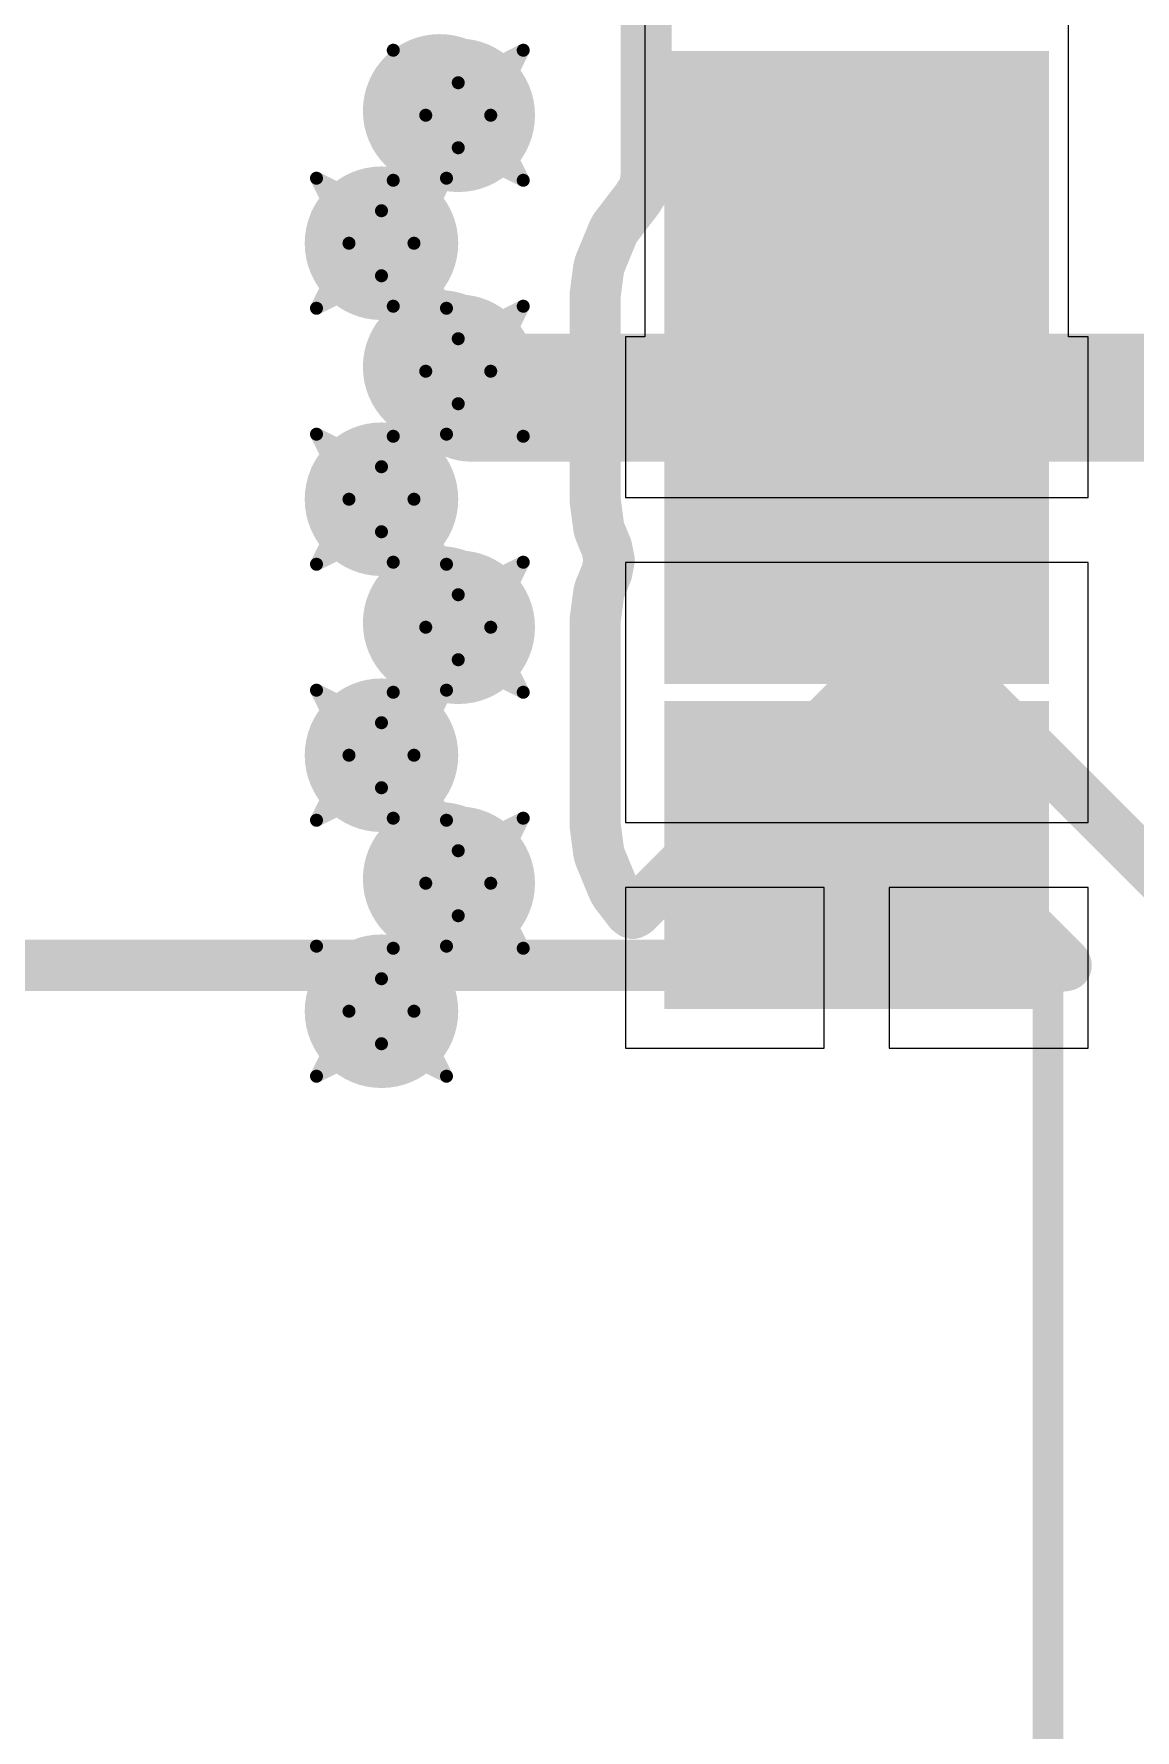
# Model space of a CAD drawing. Header units: inches. Extents: x 0 to 12.4, y -0.6 to 2.2.
# Drawn here: x 2.2868 to 2.4562, y -0.1302 to 0.1306 of the extents above; entities that cross this region are included whole.
import ezdxf

# ---------------------------------------------------------------- set-up
doc = ezdxf.new("R2010")
doc.units = ezdxf.units.IN
doc.header["$MEASUREMENT"] = 0
for name, color, linetype in [('Bottom Layer', 5, 'Continuous'), ('Dimension', 6, 'Continuous'), ('Drill Drawing', 1, 'Continuous'), ('Mechanical 4', 56, 'Continuous'), ('Top Layer', 1, 'Continuous'), ('Top Paste', 8, 'Continuous'), ('Top Solder', 216, 'Continuous'), ('Via Holes', 16, 'Continuous')]:
    doc.layers.add(name, color=color, linetype=linetype)

# ---------------------------------------------------------------- blocks, each defined once
blk = doc.blocks.new('E07_400M10S_10')
at = {"layer": 'Top Layer'}
for points in [[(-0.28346455, 0.03503935), (-0.23228345, 0.03503935), (-0.23228345, -0.00433075), (-0.28346455, -0.00433075)], [(-0.28346455, -0.01496065), (-0.23228345, -0.01496065), (-0.23228345, -0.05433075), (-0.28346455, -0.05433075)], [(-0.28346455, -0.06496065), (-0.23228345, -0.06496065), (-0.23228345, -0.10433075), (-0.28346455, -0.10433075)]]:
    blk.add_hatch(color=1, dxfattribs=at).paths.add_polyline_path(points)
at = {"layer": 'Top Paste'}
for points in [[(-0.28346455, 0.03503935), (-0.23228345, 0.03503935), (-0.23228345, -0.00433075), (-0.28346455, -0.00433075)], [(-0.28346455, -0.01496065), (-0.23228345, -0.01496065), (-0.23228345, -0.05433075), (-0.28346455, -0.05433075)], [(-0.28346455, -0.06496065), (-0.23228345, -0.06496065), (-0.23228345, -0.10433075), (-0.28346455, -0.10433075)]]:
    blk.add_hatch(color=8, dxfattribs=at).paths.add_polyline_path(points)
at = {"layer": 'Top Solder'}
for points in [[(-0.28746455, 0.03903935), (-0.22828345, 0.03903935), (-0.22828345, -0.00833075), (-0.28746455, -0.00833075)], [(-0.28746455, -0.01096065), (-0.22828345, -0.01096065), (-0.22828345, -0.05833075), (-0.28746455, -0.05833075)], [(-0.28746455, -0.06096065), (-0.22828345, -0.06096065), (-0.22828345, -0.10833075), (-0.28746455, -0.10833075)]]:
    blk.add_hatch(color=216, dxfattribs=at).paths.add_polyline_path(points)

msp = doc.modelspace()

# ---------------------------------------------------------------- hatches: boundary and pattern name
at = {"layer": 'Bottom Layer'}
h = msp.add_hatch(color=5, dxfattribs=at)
edge = h.paths.add_edge_path()
edge.add_arc((2.3520669, 0.1181102), 0.011811, 0, 360)
h = msp.add_hatch(color=5, dxfattribs=at)
edge = h.paths.add_edge_path()
edge.add_arc((2.3402559, 0.0984252), 0.011811, 0, 360)
h = msp.add_hatch(color=5, dxfattribs=at)
edge = h.paths.add_edge_path()
edge.add_arc((2.3520669, 0.0787402), 0.011811, 0, 360)
h = msp.add_hatch(color=5, dxfattribs=at)
edge = h.paths.add_edge_path()
edge.add_arc((2.3402559, 0.0590552), 0.011811, 0, 360)
h = msp.add_hatch(color=5, dxfattribs=at)
edge = h.paths.add_edge_path()
edge.add_arc((2.3520669, 0.0393701), 0.011811, 0, 360)
h = msp.add_hatch(color=5, dxfattribs=at)
edge = h.paths.add_edge_path()
edge.add_arc((2.3402559, 0.0196851), 0.011811, 0, 360)
h = msp.add_hatch(color=5, dxfattribs=at)
edge = h.paths.add_edge_path()
edge.add_arc((2.3520669, 0), 0.011811, 0, 360)
h = msp.add_hatch(color=5, dxfattribs=at)
edge = h.paths.add_edge_path()
edge.add_arc((2.3402559, -0.019685), 0.011811, 0, 360)
at = {"layer": 'Dimension'}
h = msp.add_hatch(color=6, dxfattribs=at)
edge = h.paths.add_edge_path()
edge.add_arc((2.3492068, 0.1187761), 0.011811, 0, 360)
h = msp.add_hatch(color=6, dxfattribs=at)
edge = h.paths.add_edge_path()
edge.add_arc((2.3492068, 0.0794061), 0.011811, 0, 360)
h = msp.add_hatch(color=6, dxfattribs=at)
edge = h.paths.add_edge_path()
edge.add_arc((2.3492068, 0.040036), 0.011811, 0, 360)
h = msp.add_hatch(color=6, dxfattribs=at)
edge = h.paths.add_edge_path()
edge.add_arc((2.3492068, 0.0006659), 0.011811, 0, 360)
at = {"layer": 'Top Layer'}
h = msp.add_hatch(color=1, dxfattribs=at)
edge = h.paths.add_edge_path()
edge.add_arc((2.3520669, 0.1181102), 0.011811, 0, 360)
h = msp.add_hatch(color=1, dxfattribs=at)
edge = h.paths.add_edge_path()
edge.add_arc((2.3402559, 0.0984252), 0.011811, 0, 360)
h = msp.add_hatch(color=1, dxfattribs=at)
edge = h.paths.add_edge_path()
edge.add_arc((2.3520669, 0.0787402), 0.011811, 0, 360)
h = msp.add_hatch(color=1, dxfattribs=at)
edge = h.paths.add_edge_path()
edge.add_arc((2.3402559, 0.0590552), 0.011811, 0, 360)
h = msp.add_hatch(color=1, dxfattribs=at)
edge = h.paths.add_edge_path()
edge.add_arc((2.3520669, 0.0393701), 0.011811, 0, 360)
h = msp.add_hatch(color=1, dxfattribs=at)
edge = h.paths.add_edge_path()
edge.add_arc((2.3402559, 0.0196851), 0.011811, 0, 360)
h = msp.add_hatch(color=1, dxfattribs=at)
edge = h.paths.add_edge_path()
edge.add_arc((2.3520669, 0), 0.011811, 0, 360)
h = msp.add_hatch(color=1, dxfattribs=at)
edge = h.paths.add_edge_path()
edge.add_arc((2.3402559, -0.019685), 0.011811, 0, 360)
at = {"layer": 'Via Holes'}
h = msp.add_hatch(color=7, dxfattribs=at)
edge = h.paths.add_edge_path()
edge.add_arc((2.3520669, 0.1181102), 0.0059055, 0, 360)
h = msp.add_hatch(color=7, dxfattribs=at)
edge = h.paths.add_edge_path()
edge.add_arc((2.3402559, 0.0984252), 0.0059055, 0, 360)
h = msp.add_hatch(color=7, dxfattribs=at)
edge = h.paths.add_edge_path()
edge.add_arc((2.3520669, 0.0787402), 0.0059055, 0, 360)
h = msp.add_hatch(color=7, dxfattribs=at)
edge = h.paths.add_edge_path()
edge.add_arc((2.3402559, 0.0590552), 0.0059055, 0, 360)
h = msp.add_hatch(color=7, dxfattribs=at)
edge = h.paths.add_edge_path()
edge.add_arc((2.3520669, 0.0393701), 0.0059055, 0, 360)
h = msp.add_hatch(color=7, dxfattribs=at)
edge = h.paths.add_edge_path()
edge.add_arc((2.3402559, 0.0196851), 0.0059055, 0, 360)
h = msp.add_hatch(color=7, dxfattribs=at)
edge = h.paths.add_edge_path()
edge.add_arc((2.3520669, 0), 0.0059055, 0, 360)
h = msp.add_hatch(color=7, dxfattribs=at)
edge = h.paths.add_edge_path()
edge.add_arc((2.3402559, -0.019685), 0.0059055, 0, 360)

# ---------------------------------------------------------------- linework, layer by layer
at = {"layer": 'Dimension'}
for points in [[(2.3809785, 0.1094903, 0.007874, 0.007874, 0), (2.3809785, 0.1398729, 0.007874, 0.007874, 0)], [(2.3807294, 0.1069402, 0.007874, 0.007874, 0), (2.3810161, 0.1090126, 0.007874, 0.007874, 0)], [(2.3809785, 0.1094898, 0.007874, 0.007874, 0), (2.3809785, 0.1094903, 0.007874, 0.007874, 0)], [(2.3809785, 0.1092984, 0.007874, 0.007874, 0), (2.3809785, 0.1094898, 0.007874, 0.007874, 0)], [(2.3809785, 0.1092984, 0.007874, 0.007874, 0), (2.3810085, 0.1091094, 0.007874, 0.007874, 0)], [(2.3810085, 0.1091094, 0.007874, 0.007874, 0), (2.3810161, 0.1090126, 0.007874, 0.007874, 0)], [(2.3797667, 0.1054363, 0.007874, 0.007874, 0), (2.3807294, 0.1069402, 0.007874, 0.007874, 0)], [(2.3762574, 0.1008232, 0.007874, 0.007874, 0), (2.3795913, 0.105168, 0.007874, 0.007874, 0)], [(2.3795913, 0.105168, 0.007874, 0.007874, 0), (2.3796015, 0.1051782, 0.007874, 0.007874, 0)], [(2.3796015, 0.1051782, 0.007874, 0.007874, 0), (2.3796136, 0.105197, 0.007874, 0.007874, 0)], [(2.3796136, 0.105197, 0.007874, 0.007874, 0), (2.3797859, 0.1054215, 0.007874, 0.007874, 0)], [(2.3797667, 0.1054363, 0.007874, 0.007874, 0), (2.3797859, 0.1054215, 0.007874, 0.007874, 0)], [(2.3759401, 0.1002737, 0.007874, 0.007874, 0), (2.3762574, 0.1008232, 0.007874, 0.007874, 0)], [(2.3738445, 0.0952144, 0.007874, 0.007874, 0), (2.3759401, 0.1002737, 0.007874, 0.007874, 0)], [(2.3736802, 0.0946014, 0.007874, 0.007874, 0), (2.3738445, 0.0952144, 0.007874, 0.007874, 0)], [(2.373145, 0.0905356, 0.007874, 0.007874, 0), (2.3736802, 0.0946014, 0.007874, 0.007874, 0)], [(2.3731242, 0.0902178, 0.007874, 0.007874, 0), (2.373145, 0.0905356, 0.007874, 0.007874, 0)], [(2.3731242, 0.0591456, 0.007874, 0.007874, 0), (2.3731242, 0.0902178, 0.007874, 0.007874, 0)], [(2.3492068, 0.0794061, 0.019685, 0.019685, 0), (2.3539313, 0.0746817, 0.019685, 0.019685, 0)], [(2.3539313, 0.0746817, 0.019685, 0.019685, 0), (2.4223368, 0.0746817, 0.019685, 0.019685, 0)], [(2.4223368, 0.0246817, 0.019685, 0.019685, 0), (2.4223368, 0.0746817, 0.019685, 0.019685, 0)], [(2.4223368, 0.0746817, 0.019685, 0.019685, 0), (2.481884, 0.0746817, 0.019685, 0.019685, 0)], [(2.3731242, 0.0591456, 0.007874, 0.007874, 0), (2.373145, 0.0588277, 0.007874, 0.007874, 0)], [(2.373145, 0.0588277, 0.007874, 0.007874, 0), (2.3736802, 0.0547619, 0.007874, 0.007874, 0)], [(2.3736802, 0.0547619, 0.007874, 0.007874, 0), (2.3738445, 0.0541489, 0.007874, 0.007874, 0)], [(2.3738445, 0.0541489, 0.007874, 0.007874, 0), (2.3749211, 0.0515498, 0.007874, 0.007874, 0)], [(2.3749211, 0.0515498, 0.007874, 0.007874, 0), (2.3752927, 0.0496817, 0.007874, 0.007874, 0)], [(2.3749211, 0.0478135, 0.007874, 0.007874, 0), (2.3752927, 0.0496817, 0.007874, 0.007874, 0)], [(2.3738445, 0.0452145, 0.007874, 0.007874, 0), (2.3749211, 0.0478135, 0.007874, 0.007874, 0)], [(2.373145, 0.0405356, 0.007874, 0.007874, 0), (2.3736802, 0.0446014, 0.007874, 0.007874, 0)], [(2.3736802, 0.0446014, 0.007874, 0.007874, 0), (2.3738445, 0.0452145, 0.007874, 0.007874, 0)], [(2.3731242, 0.0402178, 0.007874, 0.007874, 0), (2.373145, 0.0405356, 0.007874, 0.007874, 0)], [(2.3731242, 0.0091456, 0.007874, 0.007874, 0), (2.3731242, 0.0402178, 0.007874, 0.007874, 0)], [(2.4188847, 0.0351491, 0.007874, 0.007874, 0), (2.4210732, 0.0364126, 0.007874, 0.007874, 0)], [(2.4210732, 0.0364126, 0.007874, 0.007874, 0), (2.4236003, 0.0364126, 0.007874, 0.007874, 0)], [(2.4236003, 0.0364126, 0.007874, 0.007874, 0), (2.4257887, 0.0351491, 0.007874, 0.007874, 0)], [(2.3793633, -0.0043724, 0.007874, 0.007874, 0), (2.4188847, 0.0351491, 0.007874, 0.007874, 0)], [(2.4257887, 0.0351491, 0.007874, 0.007874, 0), (2.4653102, -0.0043724, 0.007874, 0.007874, 0)], [(2.3731242, 0.0091456, 0.007874, 0.007874, 0), (2.373145, 0.0088277, 0.007874, 0.007874, 0)], [(2.3992631, -0.0123113, 0.007874, 0.007874, 0), (2.4218823, 0.0103078, 0.007874, 0.007874, 0)], [(2.4218823, 0.0103078, 0.007874, 0.007874, 0), (2.4223368, 0.0105702, 0.007874, 0.007874, 0)], [(2.4223368, 0.0105702, 0.007874, 0.007874, 0), (2.4227912, 0.0103078, 0.007874, 0.007874, 0)], [(2.4227912, 0.0103078, 0.007874, 0.007874, 0), (2.4454104, -0.0123113, 0.007874, 0.007874, 0)], [(2.373145, 0.0088277, 0.007874, 0.007874, 0), (2.3736802, 0.0047619, 0.007874, 0.007874, 0)], [(2.3736802, 0.0047619, 0.007874, 0.007874, 0), (2.3738445, 0.004149, 0.007874, 0.007874, 0)], [(2.3738445, 0.004149, 0.007874, 0.007874, 0), (2.3759402, -0.0009104, 0.007874, 0.007874, 0)], [(2.3759402, -0.0009104, 0.007874, 0.007874, 0), (2.3762574, -0.0014598, 0.007874, 0.007874, 0)], [(2.3762574, -0.0014598, 0.007874, 0.007874, 0), (2.3784462, -0.0043123, 0.007874, 0.007874, 0)], [(2.3784462, -0.0043123, 0.007874, 0.007874, 0), (2.3788855, -0.0046345, 0.007874, 0.007874, 0)], [(2.3788855, -0.0046345, 0.007874, 0.007874, 0), (2.3793633, -0.0043724, 0.007874, 0.007874, 0)], [(1.701884, -0.0126321, 0.007874, 0.007874, 0), (2.3990666, -0.0126321, 0.007874, 0.007874, 0)], [(1.701884, -0.0126321, 0.007874, 0.007874, 0), (2.3990666, -0.0126321, 0.007874, 0.007874, 0)], [(2.3990666, -0.0126321, 0.007874, 0.007874, 0), (2.3992631, -0.0123113, 0.007874, 0.007874, 0)], [(2.3990666, -0.0126321, 0.007874, 0.007874, 0), (2.3994324, -0.0127199, 0.007874, 0.007874, 0)], [(2.3994324, -0.0127199, 0.007874, 0.007874, 0), (2.4452411, -0.0127199, 0.007874, 0.007874, 0)], [(2.4452411, -0.0127199, 0.007874, 0.007874, 0), (2.4456069, -0.0126321, 0.007874, 0.007874, 0)], [(2.4454104, -0.0123113, 0.007874, 0.007874, 0), (2.4456069, -0.0126321, 0.007874, 0.007874, 0)]]:
    msp.add_lwpolyline(points, format="xyseb", dxfattribs=at)
for points in [[(2.37901, 0.1094903, 0.003937, 0.003937, 1), (2.382947, 0.1094903, 0.003937, 0.003937, 1)], [(2.37901, 0.1094903, 0.003937, 0.003937, 1), (2.382947, 0.1094903, 0.003937, 0.003937, 1)], [(2.37901, 0.1094898, 0.003937, 0.003937, 1), (2.382947, 0.1094898, 0.003937, 0.003937, 1)], [(2.37901, 0.1094898, 0.003937, 0.003937, 1), (2.382947, 0.1094898, 0.003937, 0.003937, 1)], [(2.37901, 0.1092984, 0.003937, 0.003937, 1), (2.382947, 0.1092984, 0.003937, 0.003937, 1)], [(2.37901, 0.1092984, 0.003937, 0.003937, 1), (2.382947, 0.1092984, 0.003937, 0.003937, 1)], [(2.37904, 0.1091094, 0.003937, 0.003937, 1), (2.382977, 0.1091094, 0.003937, 0.003937, 1)], [(2.37904, 0.1091094, 0.003937, 0.003937, 1), (2.382977, 0.1091094, 0.003937, 0.003937, 1)], [(2.3790476, 0.1090126, 0.003937, 0.003937, 1), (2.3829846, 0.1090126, 0.003937, 0.003937, 1)], [(2.3790476, 0.1090126, 0.003937, 0.003937, 1), (2.3829846, 0.1090126, 0.003937, 0.003937, 1)], [(2.3787609, 0.1069402, 0.003937, 0.003937, 1), (2.3826979, 0.1069402, 0.003937, 0.003937, 1)], [(2.3787609, 0.1069402, 0.003937, 0.003937, 1), (2.3826979, 0.1069402, 0.003937, 0.003937, 1)], [(2.3776228, 0.105168, 0.003937, 0.003937, 1), (2.3815598, 0.105168, 0.003937, 0.003937, 1)], [(2.3776228, 0.105168, 0.003937, 0.003937, 1), (2.3815598, 0.105168, 0.003937, 0.003937, 1)], [(2.377633, 0.1051782, 0.003937, 0.003937, 1), (2.38157, 0.1051782, 0.003937, 0.003937, 1)], [(2.377633, 0.1051782, 0.003937, 0.003937, 1), (2.38157, 0.1051782, 0.003937, 0.003937, 1)], [(2.3776451, 0.105197, 0.003937, 0.003937, 1), (2.3815821, 0.105197, 0.003937, 0.003937, 1)], [(2.3776451, 0.105197, 0.003937, 0.003937, 1), (2.3815821, 0.105197, 0.003937, 0.003937, 1)], [(2.3777982, 0.1054363, 0.003937, 0.003937, 1), (2.3817352, 0.1054363, 0.003937, 0.003937, 1)], [(2.3777982, 0.1054363, 0.003937, 0.003937, 1), (2.3817352, 0.1054363, 0.003937, 0.003937, 1)], [(2.3778174, 0.1054215, 0.003937, 0.003937, 1), (2.3817544, 0.1054215, 0.003937, 0.003937, 1)], [(2.3778174, 0.1054215, 0.003937, 0.003937, 1), (2.3817544, 0.1054215, 0.003937, 0.003937, 1)], [(2.3742889, 0.1008232, 0.003937, 0.003937, 1), (2.3782259, 0.1008232, 0.003937, 0.003937, 1)], [(2.3742889, 0.1008232, 0.003937, 0.003937, 1), (2.3782259, 0.1008232, 0.003937, 0.003937, 1)], [(2.3739716, 0.1002737, 0.003937, 0.003937, 1), (2.3779086, 0.1002737, 0.003937, 0.003937, 1)], [(2.3739716, 0.1002737, 0.003937, 0.003937, 1), (2.3779086, 0.1002737, 0.003937, 0.003937, 1)], [(2.371876, 0.0952144, 0.003937, 0.003937, 1), (2.375813, 0.0952144, 0.003937, 0.003937, 1)], [(2.371876, 0.0952144, 0.003937, 0.003937, 1), (2.375813, 0.0952144, 0.003937, 0.003937, 1)], [(2.3717117, 0.0946014, 0.003937, 0.003937, 1), (2.3756487, 0.0946014, 0.003937, 0.003937, 1)], [(2.3717117, 0.0946014, 0.003937, 0.003937, 1), (2.3756487, 0.0946014, 0.003937, 0.003937, 1)], [(2.3711557, 0.0902178, 0.003937, 0.003937, 1), (2.3750927, 0.0902178, 0.003937, 0.003937, 1)], [(2.3711557, 0.0902178, 0.003937, 0.003937, 1), (2.3750927, 0.0902178, 0.003937, 0.003937, 1)], [(2.3711765, 0.0905356, 0.003937, 0.003937, 1), (2.3751135, 0.0905356, 0.003937, 0.003937, 1)], [(2.3711765, 0.0905356, 0.003937, 0.003937, 1), (2.3751135, 0.0905356, 0.003937, 0.003937, 1)], [(2.3442856, 0.0794061, 0.0098425, 0.0098425, 1), (2.354128, 0.0794061, 0.0098425, 0.0098425, 1)], [(2.3490101, 0.0746817, 0.0098425, 0.0098425, 1), (2.3588525, 0.0746817, 0.0098425, 0.0098425, 1)], [(2.3490101, 0.0746817, 0.0098425, 0.0098425, 1), (2.3588525, 0.0746817, 0.0098425, 0.0098425, 1)], [(2.4174156, 0.0746817, 0.0098425, 0.0098425, 1), (2.427258, 0.0746817, 0.0098425, 0.0098425, 1)], [(2.4174156, 0.0746817, 0.0098425, 0.0098425, 1), (2.427258, 0.0746817, 0.0098425, 0.0098425, 1)], [(2.4174156, 0.0746817, 0.0098425, 0.0098425, 1), (2.427258, 0.0746817, 0.0098425, 0.0098425, 1)], [(2.3711557, 0.0591456, 0.003937, 0.003937, 1), (2.3750927, 0.0591456, 0.003937, 0.003937, 1)], [(2.3711557, 0.0591456, 0.003937, 0.003937, 1), (2.3750927, 0.0591456, 0.003937, 0.003937, 1)], [(2.3711765, 0.0588277, 0.003937, 0.003937, 1), (2.3751135, 0.0588277, 0.003937, 0.003937, 1)], [(2.3711765, 0.0588277, 0.003937, 0.003937, 1), (2.3751135, 0.0588277, 0.003937, 0.003937, 1)], [(2.3717117, 0.0547619, 0.003937, 0.003937, 1), (2.3756487, 0.0547619, 0.003937, 0.003937, 1)], [(2.3717117, 0.0547619, 0.003937, 0.003937, 1), (2.3756487, 0.0547619, 0.003937, 0.003937, 1)], [(2.371876, 0.0541489, 0.003937, 0.003937, 1), (2.375813, 0.0541489, 0.003937, 0.003937, 1)], [(2.371876, 0.0541489, 0.003937, 0.003937, 1), (2.375813, 0.0541489, 0.003937, 0.003937, 1)], [(2.3729526, 0.0515498, 0.003937, 0.003937, 1), (2.3768896, 0.0515498, 0.003937, 0.003937, 1)], [(2.3729526, 0.0515498, 0.003937, 0.003937, 1), (2.3768896, 0.0515498, 0.003937, 0.003937, 1)], [(2.3733242, 0.0496817, 0.003937, 0.003937, 1), (2.3772612, 0.0496817, 0.003937, 0.003937, 1)], [(2.3733242, 0.0496817, 0.003937, 0.003937, 1), (2.3772612, 0.0496817, 0.003937, 0.003937, 1)], [(2.3729526, 0.0478135, 0.003937, 0.003937, 1), (2.3768896, 0.0478135, 0.003937, 0.003937, 1)], [(2.3729526, 0.0478135, 0.003937, 0.003937, 1), (2.3768896, 0.0478135, 0.003937, 0.003937, 1)], [(2.3717117, 0.0446014, 0.003937, 0.003937, 1), (2.3756487, 0.0446014, 0.003937, 0.003937, 1)], [(2.3717117, 0.0446014, 0.003937, 0.003937, 1), (2.3756487, 0.0446014, 0.003937, 0.003937, 1)], [(2.371876, 0.0452145, 0.003937, 0.003937, 1), (2.375813, 0.0452145, 0.003937, 0.003937, 1)], [(2.371876, 0.0452145, 0.003937, 0.003937, 1), (2.375813, 0.0452145, 0.003937, 0.003937, 1)], [(2.3711765, 0.0405356, 0.003937, 0.003937, 1), (2.3751135, 0.0405356, 0.003937, 0.003937, 1)], [(2.3711765, 0.0405356, 0.003937, 0.003937, 1), (2.3751135, 0.0405356, 0.003937, 0.003937, 1)], [(2.3711557, 0.0402178, 0.003937, 0.003937, 1), (2.3750927, 0.0402178, 0.003937, 0.003937, 1)], [(2.3711557, 0.0402178, 0.003937, 0.003937, 1), (2.3750927, 0.0402178, 0.003937, 0.003937, 1)], [(2.4191047, 0.0364126, 0.003937, 0.003937, 1), (2.4230417, 0.0364126, 0.003937, 0.003937, 1)], [(2.4191047, 0.0364126, 0.003937, 0.003937, 1), (2.4230417, 0.0364126, 0.003937, 0.003937, 1)], [(2.4216318, 0.0364126, 0.003937, 0.003937, 1), (2.4255688, 0.0364126, 0.003937, 0.003937, 1)], [(2.4216318, 0.0364126, 0.003937, 0.003937, 1), (2.4255688, 0.0364126, 0.003937, 0.003937, 1)], [(2.4169162, 0.0351491, 0.003937, 0.003937, 1), (2.4208532, 0.0351491, 0.003937, 0.003937, 1)], [(2.4169162, 0.0351491, 0.003937, 0.003937, 1), (2.4208532, 0.0351491, 0.003937, 0.003937, 1)], [(2.4238202, 0.0351491, 0.003937, 0.003937, 1), (2.4277572, 0.0351491, 0.003937, 0.003937, 1)], [(2.4238202, 0.0351491, 0.003937, 0.003937, 1), (2.4277572, 0.0351491, 0.003937, 0.003937, 1)], [(2.4174156, 0.0246817, 0.0098425, 0.0098425, 1), (2.427258, 0.0246817, 0.0098425, 0.0098425, 1)], [(2.3711557, 0.0091456, 0.003937, 0.003937, 1), (2.3750927, 0.0091456, 0.003937, 0.003937, 1)], [(2.3711557, 0.0091456, 0.003937, 0.003937, 1), (2.3750927, 0.0091456, 0.003937, 0.003937, 1)], [(2.4199138, 0.0103078, 0.003937, 0.003937, 1), (2.4238508, 0.0103078, 0.003937, 0.003937, 1)], [(2.4199138, 0.0103078, 0.003937, 0.003937, 1), (2.4238508, 0.0103078, 0.003937, 0.003937, 1)], [(2.4203683, 0.0105702, 0.003937, 0.003937, 1), (2.4243053, 0.0105702, 0.003937, 0.003937, 1)], [(2.4203683, 0.0105702, 0.003937, 0.003937, 1), (2.4243053, 0.0105702, 0.003937, 0.003937, 1)], [(2.4208227, 0.0103078, 0.003937, 0.003937, 1), (2.4247597, 0.0103078, 0.003937, 0.003937, 1)], [(2.4208227, 0.0103078, 0.003937, 0.003937, 1), (2.4247597, 0.0103078, 0.003937, 0.003937, 1)], [(2.3711765, 0.0088277, 0.003937, 0.003937, 1), (2.3751135, 0.0088277, 0.003937, 0.003937, 1)], [(2.3711765, 0.0088277, 0.003937, 0.003937, 1), (2.3751135, 0.0088277, 0.003937, 0.003937, 1)], [(2.3717117, 0.0047619, 0.003937, 0.003937, 1), (2.3756487, 0.0047619, 0.003937, 0.003937, 1)], [(2.3717117, 0.0047619, 0.003937, 0.003937, 1), (2.3756487, 0.0047619, 0.003937, 0.003937, 1)], [(2.371876, 0.004149, 0.003937, 0.003937, 1), (2.375813, 0.004149, 0.003937, 0.003937, 1)], [(2.371876, 0.004149, 0.003937, 0.003937, 1), (2.375813, 0.004149, 0.003937, 0.003937, 1)], [(2.3739717, -0.0009104, 0.003937, 0.003937, 1), (2.3779087, -0.0009104, 0.003937, 0.003937, 1)], [(2.3739717, -0.0009104, 0.003937, 0.003937, 1), (2.3779087, -0.0009104, 0.003937, 0.003937, 1)], [(2.3742889, -0.0014598, 0.003937, 0.003937, 1), (2.3782259, -0.0014598, 0.003937, 0.003937, 1)], [(2.3742889, -0.0014598, 0.003937, 0.003937, 1), (2.3782259, -0.0014598, 0.003937, 0.003937, 1)], [(2.3764777, -0.0043123, 0.003937, 0.003937, 1), (2.3804147, -0.0043123, 0.003937, 0.003937, 1)], [(2.3764777, -0.0043123, 0.003937, 0.003937, 1), (2.3804147, -0.0043123, 0.003937, 0.003937, 1)], [(2.376917, -0.0046345, 0.003937, 0.003937, 1), (2.380854, -0.0046345, 0.003937, 0.003937, 1)], [(2.376917, -0.0046345, 0.003937, 0.003937, 1), (2.380854, -0.0046345, 0.003937, 0.003937, 1)], [(2.3773948, -0.0043724, 0.003937, 0.003937, 1), (2.3813318, -0.0043724, 0.003937, 0.003937, 1)], [(2.3773948, -0.0043724, 0.003937, 0.003937, 1), (2.3813318, -0.0043724, 0.003937, 0.003937, 1)], [(2.3970981, -0.0126321, 0.003937, 0.003937, 1), (2.4010351, -0.0126321, 0.003937, 0.003937, 1)], [(2.3970981, -0.0126321, 0.003937, 0.003937, 1), (2.4010351, -0.0126321, 0.003937, 0.003937, 1)], [(2.3970981, -0.0126321, 0.003937, 0.003937, 1), (2.4010351, -0.0126321, 0.003937, 0.003937, 1)], [(2.3970981, -0.0126321, 0.003937, 0.003937, 1), (2.4010351, -0.0126321, 0.003937, 0.003937, 1)], [(2.3972946, -0.0123113, 0.003937, 0.003937, 1), (2.4012316, -0.0123113, 0.003937, 0.003937, 1)], [(2.3972946, -0.0123113, 0.003937, 0.003937, 1), (2.4012316, -0.0123113, 0.003937, 0.003937, 1)], [(2.3974639, -0.0127199, 0.003937, 0.003937, 1), (2.4014009, -0.0127199, 0.003937, 0.003937, 1)], [(2.3974639, -0.0127199, 0.003937, 0.003937, 1), (2.4014009, -0.0127199, 0.003937, 0.003937, 1)], [(2.4432726, -0.0127199, 0.003937, 0.003937, 1), (2.4472096, -0.0127199, 0.003937, 0.003937, 1)], [(2.4432726, -0.0127199, 0.003937, 0.003937, 1), (2.4472096, -0.0127199, 0.003937, 0.003937, 1)], [(2.4434419, -0.0123113, 0.003937, 0.003937, 1), (2.4473789, -0.0123113, 0.003937, 0.003937, 1)], [(2.4434419, -0.0123113, 0.003937, 0.003937, 1), (2.4473789, -0.0123113, 0.003937, 0.003937, 1)], [(2.4436384, -0.0126321, 0.003937, 0.003937, 1), (2.4475754, -0.0126321, 0.003937, 0.003937, 1)], [(2.4436384, -0.0126321, 0.003937, 0.003937, 1), (2.4475754, -0.0126321, 0.003937, 0.003937, 1)]]:
    msp.add_lwpolyline(points, format="xyseb", close=True, dxfattribs=at)
at = {"layer": 'Drill Drawing'}
for points in [[(2.3420669, 0.1281102, 0.002, 0.002, 0), (2.3520669, 0.1231102, 0.002, 0.002, 0)], [(2.3420669, 0.1281102, 0.002, 0.002, 0), (2.3470669, 0.1181102, 0.002, 0.002, 0)], [(2.3520669, 0.1231102, 0.002, 0.002, 0), (2.3620669, 0.1281102, 0.002, 0.002, 0)], [(2.3570669, 0.1181102, 0.002, 0.002, 0), (2.3620669, 0.1281102, 0.002, 0.002, 0)], [(2.3420669, 0.1081102, 0.002, 0.002, 0), (2.3470669, 0.1181102, 0.002, 0.002, 0)], [(2.3570669, 0.1181102, 0.002, 0.002, 0), (2.3620669, 0.1081102, 0.002, 0.002, 0)], [(2.3420669, 0.1081102, 0.002, 0.002, 0), (2.3520669, 0.1131102, 0.002, 0.002, 0)], [(2.3520669, 0.1131102, 0.002, 0.002, 0), (2.3620669, 0.1081102, 0.002, 0.002, 0)], [(2.3302559, 0.1084252, 0.002, 0.002, 0), (2.3402559, 0.1034252, 0.002, 0.002, 0)], [(2.3302559, 0.1084252, 0.002, 0.002, 0), (2.3352559, 0.0984252, 0.002, 0.002, 0)], [(2.3402559, 0.1034252, 0.002, 0.002, 0), (2.3502559, 0.1084252, 0.002, 0.002, 0)], [(2.3452559, 0.0984252, 0.002, 0.002, 0), (2.3502559, 0.1084252, 0.002, 0.002, 0)], [(2.3302559, 0.0884252, 0.002, 0.002, 0), (2.3352559, 0.0984252, 0.002, 0.002, 0)], [(2.3452559, 0.0984252, 0.002, 0.002, 0), (2.3502559, 0.0884252, 0.002, 0.002, 0)], [(2.3302559, 0.0884252, 0.002, 0.002, 0), (2.3402559, 0.0934252, 0.002, 0.002, 0)], [(2.3402559, 0.0934252, 0.002, 0.002, 0), (2.3502559, 0.0884252, 0.002, 0.002, 0)], [(2.3420669, 0.0887402, 0.002, 0.002, 0), (2.3520669, 0.0837402, 0.002, 0.002, 0)], [(2.3420669, 0.0887402, 0.002, 0.002, 0), (2.3470669, 0.0787402, 0.002, 0.002, 0)], [(2.3520669, 0.0837402, 0.002, 0.002, 0), (2.3620669, 0.0887402, 0.002, 0.002, 0)], [(2.3570669, 0.0787402, 0.002, 0.002, 0), (2.3620669, 0.0887402, 0.002, 0.002, 0)], [(2.3420669, 0.0687402, 0.002, 0.002, 0), (2.3470669, 0.0787402, 0.002, 0.002, 0)], [(2.3570669, 0.0787402, 0.002, 0.002, 0), (2.3620669, 0.0687402, 0.002, 0.002, 0)], [(2.3420669, 0.0687402, 0.002, 0.002, 0), (2.3520669, 0.0737402, 0.002, 0.002, 0)], [(2.3520669, 0.0737402, 0.002, 0.002, 0), (2.3620669, 0.0687402, 0.002, 0.002, 0)], [(2.3302559, 0.0690552, 0.002, 0.002, 0), (2.3402559, 0.0640552, 0.002, 0.002, 0)], [(2.3302559, 0.0690552, 0.002, 0.002, 0), (2.3352559, 0.0590552, 0.002, 0.002, 0)], [(2.3402559, 0.0640552, 0.002, 0.002, 0), (2.3502559, 0.0690552, 0.002, 0.002, 0)], [(2.3452559, 0.0590552, 0.002, 0.002, 0), (2.3502559, 0.0690552, 0.002, 0.002, 0)], [(2.3302559, 0.0490552, 0.002, 0.002, 0), (2.3352559, 0.0590552, 0.002, 0.002, 0)], [(2.3452559, 0.0590552, 0.002, 0.002, 0), (2.3502559, 0.0490552, 0.002, 0.002, 0)], [(2.3302559, 0.0490552, 0.002, 0.002, 0), (2.3402559, 0.0540552, 0.002, 0.002, 0)], [(2.3402559, 0.0540552, 0.002, 0.002, 0), (2.3502559, 0.0490552, 0.002, 0.002, 0)], [(2.3420669, 0.0493701, 0.002, 0.002, 0), (2.3520669, 0.0443701, 0.002, 0.002, 0)], [(2.3420669, 0.0493701, 0.002, 0.002, 0), (2.3470669, 0.0393701, 0.002, 0.002, 0)], [(2.3520669, 0.0443701, 0.002, 0.002, 0), (2.3620669, 0.0493701, 0.002, 0.002, 0)], [(2.3570669, 0.0393701, 0.002, 0.002, 0), (2.3620669, 0.0493701, 0.002, 0.002, 0)], [(2.3420669, 0.0293701, 0.002, 0.002, 0), (2.3470669, 0.0393701, 0.002, 0.002, 0)], [(2.3570669, 0.0393701, 0.002, 0.002, 0), (2.3620669, 0.0293701, 0.002, 0.002, 0)], [(2.3420669, 0.0293701, 0.002, 0.002, 0), (2.3520669, 0.0343701, 0.002, 0.002, 0)], [(2.3520669, 0.0343701, 0.002, 0.002, 0), (2.3620669, 0.0293701, 0.002, 0.002, 0)], [(2.3302559, 0.0296851, 0.002, 0.002, 0), (2.3402559, 0.0246851, 0.002, 0.002, 0)], [(2.3302559, 0.0296851, 0.002, 0.002, 0), (2.3352559, 0.0196851, 0.002, 0.002, 0)], [(2.3402559, 0.0246851, 0.002, 0.002, 0), (2.3502559, 0.0296851, 0.002, 0.002, 0)], [(2.3452559, 0.0196851, 0.002, 0.002, 0), (2.3502559, 0.0296851, 0.002, 0.002, 0)], [(2.3302559, 0.0096851, 0.002, 0.002, 0), (2.3352559, 0.0196851, 0.002, 0.002, 0)], [(2.3452559, 0.0196851, 0.002, 0.002, 0), (2.3502559, 0.0096851, 0.002, 0.002, 0)], [(2.3302559, 0.0096851, 0.002, 0.002, 0), (2.3402559, 0.0146851, 0.002, 0.002, 0)], [(2.3402559, 0.0146851, 0.002, 0.002, 0), (2.3502559, 0.0096851, 0.002, 0.002, 0)], [(2.3420669, 0.01, 0.002, 0.002, 0), (2.3520669, 0.005, 0.002, 0.002, 0)], [(2.3420669, 0.01, 0.002, 0.002, 0), (2.3470669, 0, 0.002, 0.002, 0)], [(2.3520669, 0.005, 0.002, 0.002, 0), (2.3620669, 0.01, 0.002, 0.002, 0)], [(2.3570669, 0, 0.002, 0.002, 0), (2.3620669, 0.01, 0.002, 0.002, 0)], [(2.3420669, -0.01, 0.002, 0.002, 0), (2.3470669, 0, 0.002, 0.002, 0)], [(2.3570669, 0, 0.002, 0.002, 0), (2.3620669, -0.01, 0.002, 0.002, 0)], [(2.3420669, -0.01, 0.002, 0.002, 0), (2.3520669, -0.005, 0.002, 0.002, 0)], [(2.3520669, -0.005, 0.002, 0.002, 0), (2.3620669, -0.01, 0.002, 0.002, 0)], [(2.3302559, -0.009685, 0.002, 0.002, 0), (2.3402559, -0.014685, 0.002, 0.002, 0)], [(2.3302559, -0.009685, 0.002, 0.002, 0), (2.3352559, -0.019685, 0.002, 0.002, 0)], [(2.3402559, -0.014685, 0.002, 0.002, 0), (2.3502559, -0.009685, 0.002, 0.002, 0)], [(2.3452559, -0.019685, 0.002, 0.002, 0), (2.3502559, -0.009685, 0.002, 0.002, 0)], [(2.3302559, -0.029685, 0.002, 0.002, 0), (2.3352559, -0.019685, 0.002, 0.002, 0)], [(2.3452559, -0.019685, 0.002, 0.002, 0), (2.3502559, -0.029685, 0.002, 0.002, 0)], [(2.3302559, -0.029685, 0.002, 0.002, 0), (2.3402559, -0.024685, 0.002, 0.002, 0)], [(2.3402559, -0.024685, 0.002, 0.002, 0), (2.3502559, -0.029685, 0.002, 0.002, 0)]]:
    msp.add_lwpolyline(points, format="xyseb", dxfattribs=at)
for points in [[(2.3415669, 0.1281102, 0.001, 0.001, 1), (2.3425669, 0.1281102, 0.001, 0.001, 1)], [(2.3415669, 0.1281102, 0.001, 0.001, 1), (2.3425669, 0.1281102, 0.001, 0.001, 1)], [(2.3615669, 0.1281102, 0.001, 0.001, 1), (2.3625669, 0.1281102, 0.001, 0.001, 1)], [(2.3615669, 0.1281102, 0.001, 0.001, 1), (2.3625669, 0.1281102, 0.001, 0.001, 1)], [(2.3515669, 0.1231102, 0.001, 0.001, 1), (2.3525669, 0.1231102, 0.001, 0.001, 1)], [(2.3515669, 0.1231102, 0.001, 0.001, 1), (2.3525669, 0.1231102, 0.001, 0.001, 1)], [(2.3465669, 0.1181102, 0.001, 0.001, 1), (2.3475669, 0.1181102, 0.001, 0.001, 1)], [(2.3465669, 0.1181102, 0.001, 0.001, 1), (2.3475669, 0.1181102, 0.001, 0.001, 1)], [(2.3565669, 0.1181102, 0.001, 0.001, 1), (2.3575669, 0.1181102, 0.001, 0.001, 1)], [(2.3565669, 0.1181102, 0.001, 0.001, 1), (2.3575669, 0.1181102, 0.001, 0.001, 1)], [(2.3515669, 0.1131102, 0.001, 0.001, 1), (2.3525669, 0.1131102, 0.001, 0.001, 1)], [(2.3515669, 0.1131102, 0.001, 0.001, 1), (2.3525669, 0.1131102, 0.001, 0.001, 1)], [(2.3297559, 0.1084252, 0.001, 0.001, 1), (2.3307559, 0.1084252, 0.001, 0.001, 1)], [(2.3297559, 0.1084252, 0.001, 0.001, 1), (2.3307559, 0.1084252, 0.001, 0.001, 1)], [(2.3415669, 0.1081102, 0.001, 0.001, 1), (2.3425669, 0.1081102, 0.001, 0.001, 1)], [(2.3415669, 0.1081102, 0.001, 0.001, 1), (2.3425669, 0.1081102, 0.001, 0.001, 1)], [(2.3497559, 0.1084252, 0.001, 0.001, 1), (2.3507559, 0.1084252, 0.001, 0.001, 1)], [(2.3497559, 0.1084252, 0.001, 0.001, 1), (2.3507559, 0.1084252, 0.001, 0.001, 1)], [(2.3615669, 0.1081102, 0.001, 0.001, 1), (2.3625669, 0.1081102, 0.001, 0.001, 1)], [(2.3615669, 0.1081102, 0.001, 0.001, 1), (2.3625669, 0.1081102, 0.001, 0.001, 1)], [(2.3397559, 0.1034252, 0.001, 0.001, 1), (2.3407559, 0.1034252, 0.001, 0.001, 1)], [(2.3397559, 0.1034252, 0.001, 0.001, 1), (2.3407559, 0.1034252, 0.001, 0.001, 1)], [(2.3347559, 0.0984252, 0.001, 0.001, 1), (2.3357559, 0.0984252, 0.001, 0.001, 1)], [(2.3347559, 0.0984252, 0.001, 0.001, 1), (2.3357559, 0.0984252, 0.001, 0.001, 1)], [(2.3447559, 0.0984252, 0.001, 0.001, 1), (2.3457559, 0.0984252, 0.001, 0.001, 1)], [(2.3447559, 0.0984252, 0.001, 0.001, 1), (2.3457559, 0.0984252, 0.001, 0.001, 1)], [(2.3397559, 0.0934252, 0.001, 0.001, 1), (2.3407559, 0.0934252, 0.001, 0.001, 1)], [(2.3397559, 0.0934252, 0.001, 0.001, 1), (2.3407559, 0.0934252, 0.001, 0.001, 1)], [(2.3297559, 0.0884252, 0.001, 0.001, 1), (2.3307559, 0.0884252, 0.001, 0.001, 1)], [(2.3297559, 0.0884252, 0.001, 0.001, 1), (2.3307559, 0.0884252, 0.001, 0.001, 1)], [(2.3415669, 0.0887402, 0.001, 0.001, 1), (2.3425669, 0.0887402, 0.001, 0.001, 1)], [(2.3415669, 0.0887402, 0.001, 0.001, 1), (2.3425669, 0.0887402, 0.001, 0.001, 1)], [(2.3497559, 0.0884252, 0.001, 0.001, 1), (2.3507559, 0.0884252, 0.001, 0.001, 1)], [(2.3497559, 0.0884252, 0.001, 0.001, 1), (2.3507559, 0.0884252, 0.001, 0.001, 1)], [(2.3615669, 0.0887402, 0.001, 0.001, 1), (2.3625669, 0.0887402, 0.001, 0.001, 1)], [(2.3615669, 0.0887402, 0.001, 0.001, 1), (2.3625669, 0.0887402, 0.001, 0.001, 1)], [(2.3515669, 0.0837402, 0.001, 0.001, 1), (2.3525669, 0.0837402, 0.001, 0.001, 1)], [(2.3515669, 0.0837402, 0.001, 0.001, 1), (2.3525669, 0.0837402, 0.001, 0.001, 1)], [(2.3465669, 0.0787402, 0.001, 0.001, 1), (2.3475669, 0.0787402, 0.001, 0.001, 1)], [(2.3465669, 0.0787402, 0.001, 0.001, 1), (2.3475669, 0.0787402, 0.001, 0.001, 1)], [(2.3565669, 0.0787402, 0.001, 0.001, 1), (2.3575669, 0.0787402, 0.001, 0.001, 1)], [(2.3565669, 0.0787402, 0.001, 0.001, 1), (2.3575669, 0.0787402, 0.001, 0.001, 1)], [(2.3515669, 0.0737402, 0.001, 0.001, 1), (2.3525669, 0.0737402, 0.001, 0.001, 1)], [(2.3515669, 0.0737402, 0.001, 0.001, 1), (2.3525669, 0.0737402, 0.001, 0.001, 1)], [(2.3297559, 0.0690552, 0.001, 0.001, 1), (2.3307559, 0.0690552, 0.001, 0.001, 1)], [(2.3297559, 0.0690552, 0.001, 0.001, 1), (2.3307559, 0.0690552, 0.001, 0.001, 1)], [(2.3415669, 0.0687402, 0.001, 0.001, 1), (2.3425669, 0.0687402, 0.001, 0.001, 1)], [(2.3415669, 0.0687402, 0.001, 0.001, 1), (2.3425669, 0.0687402, 0.001, 0.001, 1)], [(2.3497559, 0.0690552, 0.001, 0.001, 1), (2.3507559, 0.0690552, 0.001, 0.001, 1)], [(2.3497559, 0.0690552, 0.001, 0.001, 1), (2.3507559, 0.0690552, 0.001, 0.001, 1)], [(2.3615669, 0.0687402, 0.001, 0.001, 1), (2.3625669, 0.0687402, 0.001, 0.001, 1)], [(2.3615669, 0.0687402, 0.001, 0.001, 1), (2.3625669, 0.0687402, 0.001, 0.001, 1)], [(2.3397559, 0.0640552, 0.001, 0.001, 1), (2.3407559, 0.0640552, 0.001, 0.001, 1)], [(2.3397559, 0.0640552, 0.001, 0.001, 1), (2.3407559, 0.0640552, 0.001, 0.001, 1)], [(2.3347559, 0.0590552, 0.001, 0.001, 1), (2.3357559, 0.0590552, 0.001, 0.001, 1)], [(2.3347559, 0.0590552, 0.001, 0.001, 1), (2.3357559, 0.0590552, 0.001, 0.001, 1)], [(2.3447559, 0.0590552, 0.001, 0.001, 1), (2.3457559, 0.0590552, 0.001, 0.001, 1)], [(2.3447559, 0.0590552, 0.001, 0.001, 1), (2.3457559, 0.0590552, 0.001, 0.001, 1)], [(2.3397559, 0.0540552, 0.001, 0.001, 1), (2.3407559, 0.0540552, 0.001, 0.001, 1)], [(2.3397559, 0.0540552, 0.001, 0.001, 1), (2.3407559, 0.0540552, 0.001, 0.001, 1)], [(2.3297559, 0.0490552, 0.001, 0.001, 1), (2.3307559, 0.0490552, 0.001, 0.001, 1)], [(2.3297559, 0.0490552, 0.001, 0.001, 1), (2.3307559, 0.0490552, 0.001, 0.001, 1)], [(2.3415669, 0.0493701, 0.001, 0.001, 1), (2.3425669, 0.0493701, 0.001, 0.001, 1)], [(2.3415669, 0.0493701, 0.001, 0.001, 1), (2.3425669, 0.0493701, 0.001, 0.001, 1)], [(2.3497559, 0.0490552, 0.001, 0.001, 1), (2.3507559, 0.0490552, 0.001, 0.001, 1)], [(2.3497559, 0.0490552, 0.001, 0.001, 1), (2.3507559, 0.0490552, 0.001, 0.001, 1)], [(2.3615669, 0.0493701, 0.001, 0.001, 1), (2.3625669, 0.0493701, 0.001, 0.001, 1)], [(2.3615669, 0.0493701, 0.001, 0.001, 1), (2.3625669, 0.0493701, 0.001, 0.001, 1)], [(2.3515669, 0.0443701, 0.001, 0.001, 1), (2.3525669, 0.0443701, 0.001, 0.001, 1)], [(2.3515669, 0.0443701, 0.001, 0.001, 1), (2.3525669, 0.0443701, 0.001, 0.001, 1)], [(2.3465669, 0.0393701, 0.001, 0.001, 1), (2.3475669, 0.0393701, 0.001, 0.001, 1)], [(2.3465669, 0.0393701, 0.001, 0.001, 1), (2.3475669, 0.0393701, 0.001, 0.001, 1)], [(2.3565669, 0.0393701, 0.001, 0.001, 1), (2.3575669, 0.0393701, 0.001, 0.001, 1)], [(2.3565669, 0.0393701, 0.001, 0.001, 1), (2.3575669, 0.0393701, 0.001, 0.001, 1)], [(2.3515669, 0.0343701, 0.001, 0.001, 1), (2.3525669, 0.0343701, 0.001, 0.001, 1)], [(2.3515669, 0.0343701, 0.001, 0.001, 1), (2.3525669, 0.0343701, 0.001, 0.001, 1)], [(2.3297559, 0.0296851, 0.001, 0.001, 1), (2.3307559, 0.0296851, 0.001, 0.001, 1)], [(2.3297559, 0.0296851, 0.001, 0.001, 1), (2.3307559, 0.0296851, 0.001, 0.001, 1)], [(2.3415669, 0.0293701, 0.001, 0.001, 1), (2.3425669, 0.0293701, 0.001, 0.001, 1)], [(2.3415669, 0.0293701, 0.001, 0.001, 1), (2.3425669, 0.0293701, 0.001, 0.001, 1)], [(2.3497559, 0.0296851, 0.001, 0.001, 1), (2.3507559, 0.0296851, 0.001, 0.001, 1)], [(2.3497559, 0.0296851, 0.001, 0.001, 1), (2.3507559, 0.0296851, 0.001, 0.001, 1)], [(2.3615669, 0.0293701, 0.001, 0.001, 1), (2.3625669, 0.0293701, 0.001, 0.001, 1)], [(2.3615669, 0.0293701, 0.001, 0.001, 1), (2.3625669, 0.0293701, 0.001, 0.001, 1)], [(2.3397559, 0.0246851, 0.001, 0.001, 1), (2.3407559, 0.0246851, 0.001, 0.001, 1)], [(2.3397559, 0.0246851, 0.001, 0.001, 1), (2.3407559, 0.0246851, 0.001, 0.001, 1)], [(2.3347559, 0.0196851, 0.001, 0.001, 1), (2.3357559, 0.0196851, 0.001, 0.001, 1)], [(2.3347559, 0.0196851, 0.001, 0.001, 1), (2.3357559, 0.0196851, 0.001, 0.001, 1)], [(2.3447559, 0.0196851, 0.001, 0.001, 1), (2.3457559, 0.0196851, 0.001, 0.001, 1)], [(2.3447559, 0.0196851, 0.001, 0.001, 1), (2.3457559, 0.0196851, 0.001, 0.001, 1)], [(2.3397559, 0.0146851, 0.001, 0.001, 1), (2.3407559, 0.0146851, 0.001, 0.001, 1)], [(2.3397559, 0.0146851, 0.001, 0.001, 1), (2.3407559, 0.0146851, 0.001, 0.001, 1)], [(2.3297559, 0.0096851, 0.001, 0.001, 1), (2.3307559, 0.0096851, 0.001, 0.001, 1)], [(2.3297559, 0.0096851, 0.001, 0.001, 1), (2.3307559, 0.0096851, 0.001, 0.001, 1)], [(2.3415669, 0.01, 0.001, 0.001, 1), (2.3425669, 0.01, 0.001, 0.001, 1)], [(2.3415669, 0.01, 0.001, 0.001, 1), (2.3425669, 0.01, 0.001, 0.001, 1)], [(2.3497559, 0.0096851, 0.001, 0.001, 1), (2.3507559, 0.0096851, 0.001, 0.001, 1)], [(2.3497559, 0.0096851, 0.001, 0.001, 1), (2.3507559, 0.0096851, 0.001, 0.001, 1)], [(2.3615669, 0.01, 0.001, 0.001, 1), (2.3625669, 0.01, 0.001, 0.001, 1)], [(2.3615669, 0.01, 0.001, 0.001, 1), (2.3625669, 0.01, 0.001, 0.001, 1)], [(2.3515669, 0.005, 0.001, 0.001, 1), (2.3525669, 0.005, 0.001, 0.001, 1)], [(2.3515669, 0.005, 0.001, 0.001, 1), (2.3525669, 0.005, 0.001, 0.001, 1)], [(2.3465669, 0, 0.001, 0.001, 1), (2.3475669, 0, 0.001, 0.001, 1)], [(2.3465669, 0, 0.001, 0.001, 1), (2.3475669, 0, 0.001, 0.001, 1)], [(2.3565669, 0, 0.001, 0.001, 1), (2.3575669, 0, 0.001, 0.001, 1)], [(2.3565669, 0, 0.001, 0.001, 1), (2.3575669, 0, 0.001, 0.001, 1)], [(2.3515669, -0.005, 0.001, 0.001, 1), (2.3525669, -0.005, 0.001, 0.001, 1)], [(2.3515669, -0.005, 0.001, 0.001, 1), (2.3525669, -0.005, 0.001, 0.001, 1)], [(2.3297559, -0.009685, 0.001, 0.001, 1), (2.3307559, -0.009685, 0.001, 0.001, 1)], [(2.3297559, -0.009685, 0.001, 0.001, 1), (2.3307559, -0.009685, 0.001, 0.001, 1)], [(2.3415669, -0.01, 0.001, 0.001, 1), (2.3425669, -0.01, 0.001, 0.001, 1)], [(2.3415669, -0.01, 0.001, 0.001, 1), (2.3425669, -0.01, 0.001, 0.001, 1)], [(2.3497559, -0.009685, 0.001, 0.001, 1), (2.3507559, -0.009685, 0.001, 0.001, 1)], [(2.3497559, -0.009685, 0.001, 0.001, 1), (2.3507559, -0.009685, 0.001, 0.001, 1)], [(2.3615669, -0.01, 0.001, 0.001, 1), (2.3625669, -0.01, 0.001, 0.001, 1)], [(2.3615669, -0.01, 0.001, 0.001, 1), (2.3625669, -0.01, 0.001, 0.001, 1)], [(2.3397559, -0.014685, 0.001, 0.001, 1), (2.3407559, -0.014685, 0.001, 0.001, 1)], [(2.3397559, -0.014685, 0.001, 0.001, 1), (2.3407559, -0.014685, 0.001, 0.001, 1)], [(2.3347559, -0.019685, 0.001, 0.001, 1), (2.3357559, -0.019685, 0.001, 0.001, 1)], [(2.3347559, -0.019685, 0.001, 0.001, 1), (2.3357559, -0.019685, 0.001, 0.001, 1)], [(2.3447559, -0.019685, 0.001, 0.001, 1), (2.3457559, -0.019685, 0.001, 0.001, 1)], [(2.3447559, -0.019685, 0.001, 0.001, 1), (2.3457559, -0.019685, 0.001, 0.001, 1)], [(2.3397559, -0.024685, 0.001, 0.001, 1), (2.3407559, -0.024685, 0.001, 0.001, 1)], [(2.3397559, -0.024685, 0.001, 0.001, 1), (2.3407559, -0.024685, 0.001, 0.001, 1)], [(2.3297559, -0.029685, 0.001, 0.001, 1), (2.3307559, -0.029685, 0.001, 0.001, 1)], [(2.3297559, -0.029685, 0.001, 0.001, 1), (2.3307559, -0.029685, 0.001, 0.001, 1)], [(2.3497559, -0.029685, 0.001, 0.001, 1), (2.3507559, -0.029685, 0.001, 0.001, 1)], [(2.3497559, -0.029685, 0.001, 0.001, 1), (2.3507559, -0.029685, 0.001, 0.001, 1)]]:
    msp.add_lwpolyline(points, format="xyseb", close=True, dxfattribs=at)
at = {"layer": 'Mechanical 4'}
msp.add_lwpolyline([(2.442811, -0.2136064, 0.0047244, 0.0047244, 0), (2.442811, -0.008882, 0.0047244, 0.0047244, 0)], format="xyseb", dxfattribs=at)
msp.add_lwpolyline([(2.4416299, -0.008882, 0.0023622, 0.0023622, 1), (2.4439921, -0.008882, 0.0023622, 0.0023622, 1)], format="xyseb", close=True, dxfattribs=at)
at = {"layer": 'Top Layer'}
for p, q in [((2.3807953, 0.1776457), (2.3807953, 0.1276457)), ((2.4459763, 0.1276457), (2.4459763, 0.1776457)), ((2.3807953, 0.1276457), (2.3807953, 0.0840157)), ((2.4459763, 0.0840157), (2.4459763, 0.1276457)), ((2.3807953, 0.0840157), (2.3777953, 0.0840157)), ((2.3777953, 0.0840157), (2.3777953, 0.0593305)), ((2.4489763, 0.0840157), (2.4459763, 0.0840157)), ((2.4489763, 0.0593305), (2.4489763, 0.0840157)), ((2.3777953, 0.0593305), (2.4133852, 0.0593305)), ((2.4133852, 0.0593305), (2.4489763, 0.0593305)), ((2.4133852, 0.0493305), (2.3777953, 0.0493305)), ((2.3777953, 0.0493305), (2.3777953, 0.0246457)), ((2.4489763, 0.0493305), (2.4133852, 0.0493305)), ((2.4489763, 0.0246457), (2.4489763, 0.0493305)), ((2.3777953, 0.0246457), (2.3777953, 0.0093305)), ((2.4489763, 0.0093305), (2.4489763, 0.0246457)), ((2.3777953, 0.0093305), (2.4133852, 0.0093305)), ((2.4133852, 0.0093305), (2.4489763, 0.0093305)), ((2.4083852, -0.0006695), (2.3777953, -0.0006695)), ((2.3777953, -0.0006695), (2.3777953, -0.0253543)), ((2.4083852, -0.0253543), (2.4083852, -0.0006695)), ((2.4489763, -0.0006695), (2.4183852, -0.0006695)), ((2.4183852, -0.0006695), (2.4183852, -0.0253543)), ((2.4489763, -0.0253543), (2.4489763, -0.0006695)), ((2.3777953, -0.0253543), (2.4083852, -0.0253543)), ((2.4183852, -0.0253543), (2.4489763, -0.0253543))]:
    msp.add_line(p, q, dxfattribs=at)

# ---------------------------------------------------------------- block references
at = {"rotation": 180}
msp.add_blockref('E07_400M10S_10', (2.1555118, 0.019685), dxfattribs=at)

doc.saveas('drawing.dxf')
